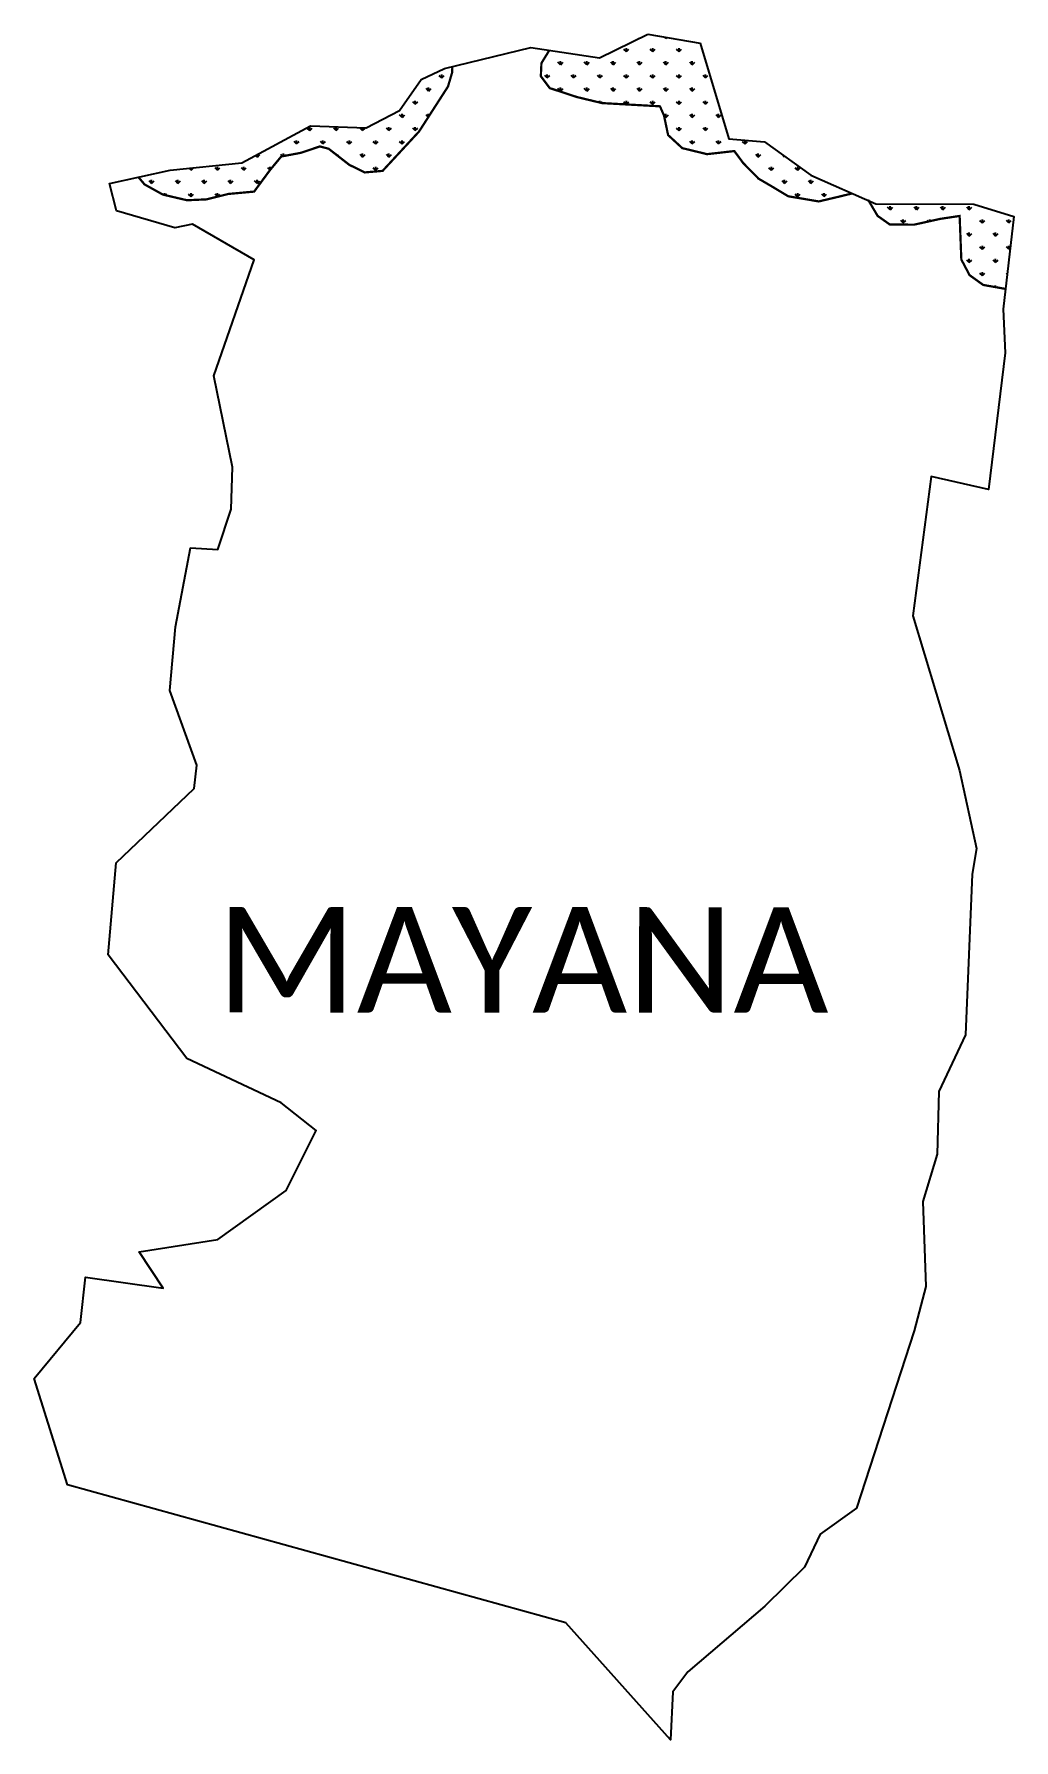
# Model space of a CAD drawing. Header units: metres. Extents: x 344592 to 345926, y 1761117 to 1763441.
import ezdxf

# ---------------------------------------------------------------- set-up
doc = ezdxf.new("R2010")
doc.units = ezdxf.units.M
doc.layers.add('MANGROOVES', color=112, linetype='Continuous')
doc.layers.add('VILLAGE NAME', color=250, linetype='Continuous')

msp = doc.modelspace()

# ---------------------------------------------------------------- hatches: boundary and pattern name
at = {"layer": 'MANGROOVES'}
h = msp.add_hatch(dxfattribs=at)
h.set_pattern_fill('GRASS', color=256)
h.paths.add_polyline_path([(345499.2, 1763428.2), (345427.7, 1763440.7), (345362.1, 1763408.4), (345293.7, 1763418.6), (345283, 1763401.2), (345282.2, 1763383.4), (345294.3, 1763367.2), (345331.4, 1763355), (345365.4, 1763346.8), (345444.4, 1763342.4), (345449.9, 1763329.9), (345455.5, 1763303.2), (345474.8, 1763285.4), (345508.5, 1763277.2), (345545.7, 1763281.4), (345557.9, 1763264.9), (345578.7, 1763243.8), (345599.2, 1763231.8), (345619.1, 1763219.8), (345660.7, 1763212.8), (345687.8, 1763219.2), (345706.3, 1763223.7), (345650, 1763248.5), (345586.7, 1763293.8), (345538.1, 1763298)])
h = msp.add_hatch(dxfattribs=at)
h.set_pattern_fill('GRASS', color=256)
h.paths.add_polyline_path([(344913.6, 1763255.8), (344928.7, 1763274), (344955.3, 1763279), (344981.2, 1763287.7), (344993.2, 1763284.6), (345021.3, 1763262.7), (345042.2, 1763252.3), (345066.7, 1763254.4), (345116.3, 1763308), (345155.8, 1763369.4), (345161.4, 1763388.5), (345161.7, 1763396.4), (345151.2, 1763393.8), (345119.3, 1763378.8), (345089.6, 1763336.7), (345044.2, 1763312.9), (344968.5, 1763315.7), (344874.8, 1763265.4), (344777.4, 1763255.2), (344734.4, 1763245.7), (344742.5, 1763236), (344767.5, 1763222.1), (344800.4, 1763214.4), (344827, 1763215.6), (344856.8, 1763223), (344891.8, 1763226.2)])
h = msp.add_hatch(dxfattribs=at)
h.set_pattern_fill('GRASS', color=256)
h.paths.add_polyline_path([(345926.3, 1763192.4), (345872, 1763208.9), (345738.6, 1763209.5), (345728.5, 1763214), (345740.8, 1763193.1), (345757.2, 1763181.5), (345790.3, 1763181.1), (345825.9, 1763189), (345852.5, 1763193), (345854.8, 1763133.7), (345866, 1763112.4), (345884.6, 1763099), (345915.1, 1763093.6)])

# ---------------------------------------------------------------- linework, layer by layer
at = {"color": 3}
for points in [[(345499.2, 1763428.2), (345538.1, 1763298), (345586.7, 1763293.8), (345650, 1763248.5), (345738.6, 1763209.5), (345872, 1763208.9), (345926.3, 1763192.4), (345911.9, 1763066.2), (345914.7, 1763006.4), (345891.7, 1762820.5), (345813.9, 1762837.9), (345788.9, 1762648.4), (345852.4, 1762437.7), (345875.4, 1762331), (345869.5, 1762296.4), (345860.3, 1762077.4), (345824, 1762000.1), (345821.8, 1761914.9), (345802.3, 1761850.3), (345806.4, 1761734.3), (345790.4, 1761674.2), (345712, 1761432.3), (345662.7, 1761397.2), (345641.2, 1761352.2), (345587.4, 1761298.8), (345482.2, 1761209.7), (345461.9, 1761182.2), (345458.7, 1761116.8), (345316.2, 1761276.2), (344637.5, 1761464.3), (344592.2, 1761608.9), (344655.4, 1761685.2), (344662, 1761747.1), (344767.7, 1761732.4), (344735.4, 1761781.9), (344842.2, 1761798.4), (344935.2, 1761865.2), (344976.1, 1761947), (344928.5, 1761984.9), (344800.2, 1762045.3), (344692.8, 1762186.3), (344704, 1762311.8), (344810.2, 1762413.1), (344813.7, 1762444.6), (344777.1, 1762546.5), (344784.9, 1762633.2), (344805.1, 1762740.7), (344842.4, 1762738.5), (344860.3, 1762793.7), (344862.4, 1762850.7), (344836.9, 1762975.4), (344891.7, 1763133.4), (344808, 1763181.8), (344783.6, 1763176.7), (344704.3, 1763199.9), (344694.9, 1763237), (344777.4, 1763255.2), (344874.8, 1763265.4), (344968.5, 1763315.7), (345044.2, 1763312.9), (345089.6, 1763336.7), (345119.3, 1763378.8), (345151.2, 1763393.8), (345268.7, 1763422.3), (345362.1, 1763408.4), (345427.7, 1763440.7)], [(345427.7, 1763440.7), (345499.2, 1763428.2)]]:
    msp.add_lwpolyline(points, dxfattribs=at)
at = {"layer": 'MANGROOVES', "const_width": 3.05, "flags": 128}
for points in [[(344734.4, 1763245.7), (344742.5, 1763236), (344767.5, 1763222.1), (344800.4, 1763214.4), (344827, 1763215.6), (344856.8, 1763223), (344891.8, 1763226.2), (344913.6, 1763255.8), (344928.7, 1763274), (344955.3, 1763279), (344981.2, 1763287.7), (344993.2, 1763284.6), (345021.3, 1763262.7), (345042.2, 1763252.3), (345066.7, 1763254.4), (345116.3, 1763308), (345155.8, 1763369.4), (345161.4, 1763388.5), (345161.7, 1763396.4)], [(345293.7, 1763418.6), (345283, 1763401.2), (345282.2, 1763383.4), (345294.3, 1763367.2), (345331.4, 1763355), (345365.4, 1763346.8), (345444.4, 1763342.4), (345449.9, 1763329.9), (345455.5, 1763303.2), (345474.8, 1763285.4), (345508.5, 1763277.2), (345545.7, 1763281.4), (345557.9, 1763264.9), (345578.7, 1763243.8), (345599.2, 1763231.8), (345619.1, 1763219.8), (345660.7, 1763212.8), (345687.8, 1763219.2), (345706.3, 1763223.7)], [(345727.8, 1763215.1), (345740.8, 1763193.1), (345757.2, 1763181.5), (345790.3, 1763181.1), (345825.9, 1763189), (345852.5, 1763193), (345854.8, 1763133.7), (345866, 1763112.4), (345884.6, 1763099), (345915.1, 1763093.6)]]:
    msp.add_lwpolyline(points, dxfattribs=at)

# ---------------------------------------------------------------- texts
at = {"layer": 'VILLAGE NAME', "insert": (344840.1, 1762251.5), "char_height": 143.7, "attachment_point": 1, "rotation": 359.9793}
msp.add_mtext_dynamic_manual_height_columns('{\\fCalibri|b0|i0|c0|p34;MAYANA}', width=1418, gutter_width=718.5, heights=[0], dxfattribs=at)

doc.saveas('drawing.dxf')
